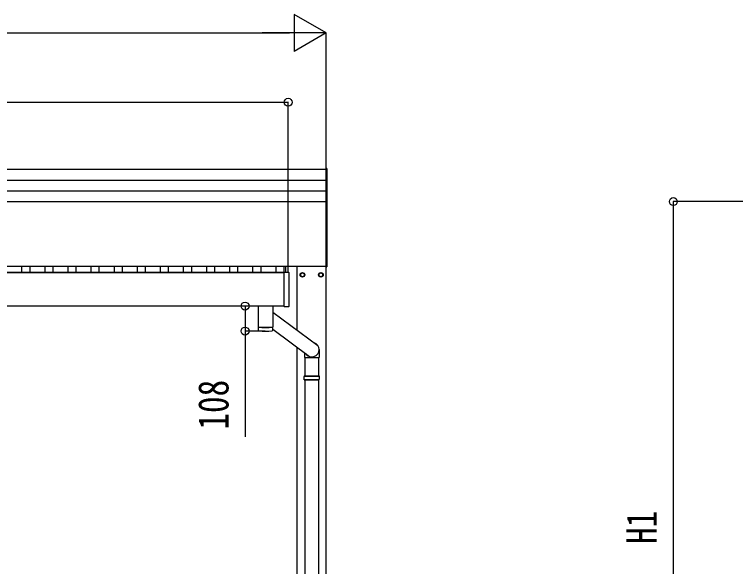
# Model space of a CAD drawing. Units: millimetres, scale not verified. Extents: x -16820 to 16820, y -11880 to 11880.
# Drawn here: x -8379 to -5258, y -1811 to 579 of the extents above; entities that cross this region are included whole.
import ezdxf
from ezdxf.enums import TextEntityAlignment as Align

# ---------------------------------------------------------------- set-up
doc = ezdxf.new("R2010")
doc.units = ezdxf.units.MM
doc.header["$LTSCALE"] = 50
for name, color, linetype in [('0-3_YKK_11', 7, 'Continuous'), ('0-5_YKK_13', 4, 'Continuous'), ('0-6_YKK_A1', 4, 'Continuous'), ('0-7_YKK_D', 6, 'Continuous')]:
    doc.layers.add(name, color=color, linetype=linetype)
doc.styles.add('ＭＳ ゴシック', font='')
doc.styles.get('ＭＳ ゴシック').set_extended_font_data('MS Gothic')

msp = doc.modelspace()

# ---------------------------------------------------------------- linework, layer by layer
at = {"layer": '0-3_YKK_11'}
msp.add_line((-7266.3, -791.67), (-7266.3, -790.9), dxfattribs=at)
at = {"layer": '0-5_YKK_13'}
for p, q in [((-7027.2, -87.58), (-7029.2, -87.58)), ((-7029.2, -227.52), (-7029.2, -87.58)), ((-7027.2, -87.58), (-7027.2, -227.52)), ((-7027.2, -134.24), (-7029.2, -134.24)), ((-7027.2, -180.9), (-7029.2, -180.9)), ((-7029.2, -513.52), (-7029.2, -227.52)), ((-7027.2, -227.52), (-7029.2, -227.52)), ((-7027.2, -227.52), (-7027.2, -513.52)), ((-7029.2, -513.52), (-7027.2, -513.52)), ((-7210.89, -685.6), (-7210.89, -537.6)), ((-7210.39, -537.1), (-7209.89, -537.1)), ((-7209.89, -537.1), (-7191.89, -537.1)), ((-7191.89, -537.1), (-7191.39, -537.1)), ((-7190.89, -537.6), (-7190.89, -685.6)), ((-7141.29, -547.77), (-7141.19, -547.77)), ((-7141.29, -548.27), (-7141.19, -548.27)), ((-7061.2, -543.12), (-7052.7, -538.21)), ((-7061.2, -543.12), (-7061.2, -552.93)), ((-7324.7, -683.48), (-7324.7, -773.62)), ((-7260.7, -683.48), (-7260.7, -773.62)), ((-7191.39, -686.1), (-7210.39, -686.1)), ((-7260.7, -709), (-7065.69, -854.18)), ((-7324.73, -774.62), (-7324.5, -787.6)), ((-7320.22, -773.9), (-7320.2, -774.9)), ((-7265.17, -773.9), (-7265.19, -774.9)), ((-7260.89, -787.6), (-7260.67, -774.62)), ((-7260.83, -783.71), (-7102.19, -901.8)), ((-7060.12, -871.94), (-7060.12, -905.71)), ((-7122.7, -905.71), (-7122.7, -985.01)), ((-7062.69, -905.71), (-7062.69, -985.01)), ((-7125.7, -987.01), (-7059.7, -987.01)), ((-7124.7, -985.01), (-7060.7, -985.01)), ((-7124.7, -985.01), (-7124.7, -987.01)), ((-7060.7, -985.01), (-7060.7, -987.01)), ((-7125.7, -1001.01), (-7059.7, -1001.01)), ((-7124.7, -1003.01), (-7124.7, -1001.01)), ((-7124.7, -1003.01), (-7060.7, -1003.01)), ((-7122.7, -1003.01), (-7122.7, -1879.74)), ((-7062.7, -1003.01), (-7062.7, -1879.74)), ((-7060.7, -1003.01), (-7060.7, -1001.01))]:
    msp.add_line(p, q, dxfattribs=at)
msp.add_lwpolyline([(-7132.7, -538.21), (-7124.2, -543.12), (-7124.2, -552.93), (-7132.7, -557.84), (-7141.2, -552.93), (-7141.2, -543.12)], close=True, dxfattribs=at)
for points in [[(-7052.7, -538.21), (-7044.2, -543.12), (-7044.2, -552.93), (-7052.7, -557.84), (-7061.2, -552.93)], [(-7124.02, -885.55), (-7124.02, -905.71), (-7060.12, -905.71)]]:
    msp.add_lwpolyline(points, dxfattribs=at)
for centre, radius in [((-7132.7, -548.02), 10), ((-7132.7, -548.02), 8.5), ((-7052.7, -548.02), 10), ((-7052.7, -548.02), 8.5)]:
    msp.add_circle(centre, radius, dxfattribs=at)
for centre, radius, start, end in [((-7210.39, -537.6), 0.5, 90, 180), ((-7191.39, -537.6), 0.5, 0, 90), ((-7132.7, -548.02), 8.6, 171.25399, 178.33419), ((-7132.7, -548.02), 8.6, 181.66581, 188.74601), ((-7132.7, -548.02), 8.6, 111.25399, 128.74601), ((-7132.7, -548.02), 8.6, 231.25399, 248.74601), ((-7132.7, -548.02), 8.6, 51.25399, 68.74601), ((-7132.7, -548.02), 8.6, 291.25399, 308.74601), ((-7132.7, -548.02), 8.6, 351.25399, 8.74601), ((-7052.7, -548.02), 8.6, 111.25399, 128.74601), ((-7052.7, -548.02), 8.6, 231.25399, 248.74601), ((-7052.7, -548.02), 8.6, 51.25399, 68.74601), ((-7052.7, -548.02), 8.6, 291.25399, 308.74601), ((-7052.7, -548.02), 8.6, 351.25399, 8.74601), ((-7210.39, -685.6), 0.5, 180, 270), ((-7191.39, -685.6), 0.5, 270, 0), ((-7292.7, -293.89), 480.8, 266.18381, 273.81619), ((-7292.7, -294.89), 480.8, 266.18381, 273.81619), ((-7321.08, -787.37), 3.43, 183.90213, 262.99006), ((-7292.69, -271.9), 519.67, 266.82198, 273.17643), ((-7264.32, -787.37), 3.43, 277.08355, 356.08693), ((-7076.95, -994.01), 49.25, 171.82876, 180.00002), ((-7076.95, -994.01), 49.25, 180.00002, 188.17127), ((-7108.45, -994.01), 49.25, 359.99998, 8.17124), ((-7108.45, -994.01), 49.25, 351.82873, 359.99998)]:
    msp.add_arc(centre, radius, start, end, dxfattribs=at)
for start_param, end_param in [(6.2831853, 7.531698), (3.7408008, 6.2831853)]:
    msp.add_ellipse((-7092.07, -871.94), major_axis=(31.95, 0), ratio=0.98554, start_param=start_param, end_param=end_param, dxfattribs=at)
at = {"layer": '0-6_YKK_A1'}
for p, q in [((-8789.2, -91.08), (-7029.2, -91.08)), ((-8789.2, -137.74), (-7029.2, -137.74)), ((-8789.2, -184.4), (-7029.2, -184.4)), ((-8789.2, -231.02), (-7029.2, -231.02)), ((-14829.2, -511.02), (-7029.2, -511.02)), ((-8346.7, -537.05), (-8346.7, -511.02)), ((-8311.7, -537.05), (-8311.7, -511.02)), ((-8246.7, -537.05), (-8246.7, -511.02)), ((-8211.7, -537.05), (-8211.7, -511.02)), ((-8146.7, -537.05), (-8146.7, -511.02)), ((-8111.7, -537.05), (-8111.7, -511.02)), ((-8046.7, -537.05), (-8046.7, -511.02)), ((-8011.7, -537.05), (-8011.7, -511.02)), ((-7946.7, -537.05), (-7946.7, -511.02)), ((-7911.7, -537.05), (-7911.7, -511.02)), ((-7846.7, -537.05), (-7846.7, -511.02)), ((-7811.7, -537.05), (-7811.7, -511.02)), ((-7746.7, -537.05), (-7746.7, -511.02)), ((-7711.7, -537.05), (-7711.7, -511.02)), ((-7646.7, -537.05), (-7646.7, -511.02)), ((-7611.7, -537.05), (-7611.7, -511.02)), ((-7546.7, -537.05), (-7546.7, -511.02)), ((-7511.7, -537.05), (-7511.7, -511.02)), ((-7446.7, -537.05), (-7446.7, -511.02)), ((-7411.7, -537.05), (-7411.7, -511.02)), ((-7346.7, -537.05), (-7346.7, -511.02)), ((-7311.7, -537.05), (-7311.7, -511.02)), ((-7246.7, -537.05), (-7246.7, -511.02)), ((-7211.7, -537.05), (-7211.7, -511.02)), ((-7206.2, -511.02), (-7206.2, -537.1)), ((-7194.2, -537.1), (-7194.2, -511.02)), ((-7155.2, -787.54), (-7155.2, -511.02)), ((-7030.2, -3483.48), (-7030.2, -511.02)), ((-8819.2, -537.05), (-7194.2, -537.05)), ((-8819.2, -538.6), (-7210.89, -538.6)), ((-7210.89, -683.48), (-8819.2, -683.48)), ((-7155.2, -3483.48), (-7155.2, -862.35))]:
    msp.add_line(p, q, dxfattribs=at)
at = {"layer": '0-7_YKK_D'}
for p, q in [((-7029.2, 498.92), (-7167.76, 578.92)), ((-7167.76, 578.92), (-7167.76, 418.92)), ((-7029.2, -90.08), (-7029.2, 499.92)), ((-14669.2, 498.92), (-7189.2, 498.92)), ((-7029.2, 498.92), (-7306.32, 498.92)), ((-7029.2, 498.92), (-7167.76, 418.92)), ((-14664.2, 198.92), (-7194.2, 198.92)), ((-7194.2, -538.62), (-7194.2, 199.92)), ((-4154.37, -231.02), (-5527.88, -231.02)), ((-5526.88, -2983.48), (-5526.88, -231.02)), ((-7325.7, -683.48), (-7381.76, -683.48)), ((-7293.69, -791.57), (-7381.76, -791.57))]:
    msp.add_line(p, q, dxfattribs=at)
msp.add_lwpolyline([(-7380.76, -683.48), (-7380.76, -791.57), (-7380.76, -1249.97)], dxfattribs=at)
for centre in [(-7194.2, 198.92), (-5526.88, -231.02), (-7380.76, -683.48), (-7380.76, -791.57)]:
    msp.add_circle(centre, 17, dxfattribs=at)

# ---------------------------------------------------------------- texts
at = {"layer": '0-7_YKK_D', "style": 'ＭＳ ゴシック', "width": 0.8}
for s, p in [('108', (-7412.76, -1217.97)), ('H1', (-5558.88, -1712.85))]:
    msp.add_text(s, height=132, rotation=90, dxfattribs=at).set_placement(p, align=Align.BOTTOM_LEFT)

doc.saveas('drawing.dxf')
